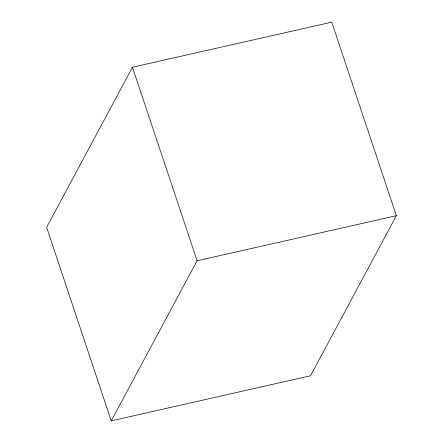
<?xml version="1.0" encoding="UTF-8"?>
<svg xmlns="http://www.w3.org/2000/svg" width="443" height="443" viewBox="0 0 443 443"><rect width="100%" height="100%" fill="white"/><g stroke="black" fill="none" stroke-linecap="round" stroke-linejoin="round"><path stroke-width="0.66" d="M132.463 67.236L46.631 227.314L111.248 420.85L310.537 375.764L396.369 215.686L331.752 22.15L132.463 67.236L197.085 260.772L111.248 420.85M197.085 260.772L396.369 215.686"/></g></svg>
